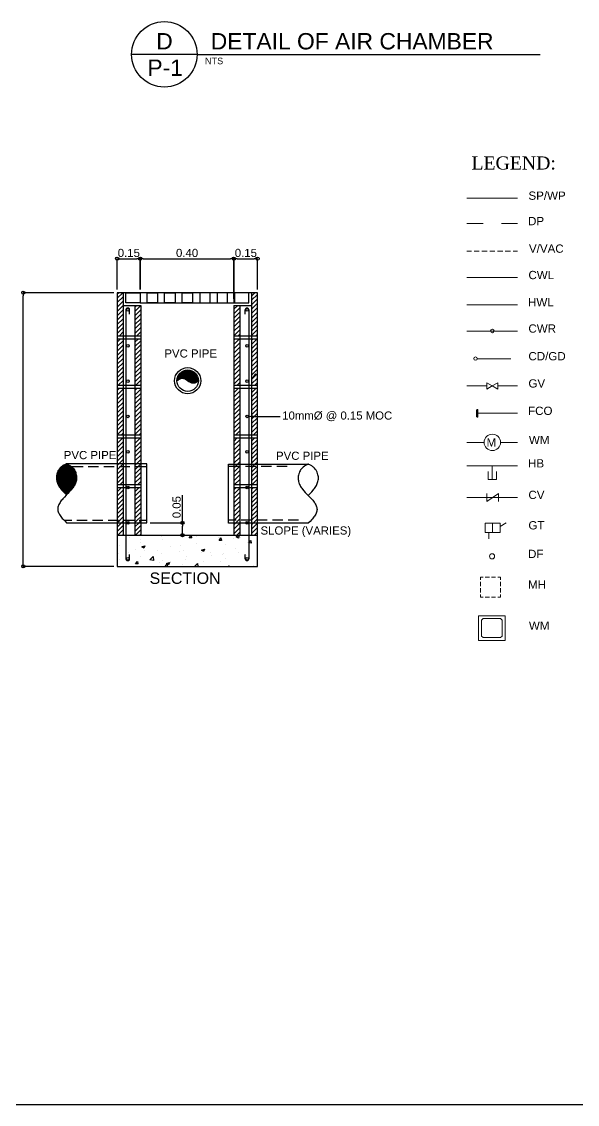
# Model space of a CAD drawing. Header units: millimetres. Extents: x 2391 to 3323, y 1596 to 2537.
# Drawn here: x 3181.7 to 3239.9, y 1595.5 to 1708.9 of the extents above; entities that cross this region are included whole.
import ezdxf

# ---------------------------------------------------------------- set-up
doc = ezdxf.new("R2010")
doc.units = ezdxf.units.MM
doc.linetypes.add('PHANTOM', pattern=[63.5, 31.75, -6.35, 6.35, -6.35, 6.35, -6.35])
for name, color, linetype in [('Concrete slab piping', 201, 'Continuous'), ('Legend', 110, 'Continuous'), ('LETTERS', 150, 'Continuous'), ('OUTLINE', 7, 'Continuous'), ('PIPES', 20, 'Continuous'), ('Plumbing symbols', 30, 'Continuous'), ('REINF. BARS', 7, 'Continuous'), ('TEXT', 130, 'Continuous'), ('VICINITY MAP', 150, 'Continuous')]:
    doc.layers.add(name, color=color, linetype=linetype)
doc.layers.add('HATCHES', color=7, linetype='Continuous', true_color=0xe6ac00)
doc.styles.add('PDF Arial', font='arial.ttf')
doc.styles.add('PDF Swis721 BT', font='swiss.ttf')
doc.styles.add('PDF Times New Roman', font='times.ttf')

msp = doc.modelspace()

# ---------------------------------------------------------------- linework, layer by layer
at = {"color": 11, "true_color": 0xf27172}
msp.add_line((2684.734, 1595.546), (3323.401, 1595.546), dxfattribs=at)
at = {"layer": 'Concrete slab piping', "lineweight": 25}
for points in [[(3206.403, 1651.884), (3206.403, 1680.537), (3191.722, 1680.537), (3191.722, 1651.884)], [(3192.62, 1680.537), (3194.111, 1680.537), (3194.111, 1679.48), (3192.62, 1679.48)], [(3194.849, 1680.537), (3195.935, 1680.537), (3195.935, 1679.48), (3194.849, 1679.48)], [(3196.688, 1680.537), (3197.774, 1680.537), (3197.774, 1679.48), (3196.688, 1679.48)], [(3198.512, 1680.537), (3199.598, 1680.537), (3199.598, 1679.48), (3198.512, 1679.48)], [(3201.437, 1680.537), (3200.366, 1680.537), (3200.366, 1679.48), (3201.437, 1679.48)], [(3203.276, 1680.537), (3202.19, 1680.537), (3202.19, 1679.48), (3203.276, 1679.48)], [(3205.506, 1680.537), (3204.014, 1680.537), (3204.014, 1679.48), (3205.506, 1679.48)]]:
    msp.add_lwpolyline(points, close=True, dxfattribs=at)
for points in [[(3192.344, 1680.537), (3192.344, 1655.141)], [(3205.781, 1680.537), (3205.781, 1655.141)], [(3192.344, 1679.205), (3194.198, 1679.205), (3194.198, 1655.141)], [(3193.575, 1679.205), (3193.575, 1655.141)], [(3194.111, 1679.48), (3204.014, 1679.48)], [(3203.928, 1679.205), (3203.928, 1655.141)], [(3203.928, 1679.205), (3205.781, 1679.205)], [(3204.55, 1679.205), (3204.55, 1655.141)], [(3192.634, 1678.728), (3192.634, 1652.666)], [(3205.491, 1678.728), (3205.491, 1652.666)], [(3191.722, 1676.034), (3194.198, 1676.034)], [(3191.722, 1675.716), (3194.198, 1675.716)], [(3203.928, 1676.034), (3206.403, 1676.034)], [(3203.928, 1675.716), (3206.403, 1675.716)], [(3191.722, 1670.851), (3194.198, 1670.851)], [(3191.722, 1670.533), (3194.198, 1670.533)], [(3203.928, 1670.851), (3206.403, 1670.851)], [(3203.928, 1670.533), (3206.403, 1670.533)], [(3191.722, 1665.653), (3194.198, 1665.653)], [(3203.928, 1665.653), (3206.403, 1665.653)], [(3191.722, 1665.335), (3194.198, 1665.335)], [(3203.928, 1665.335), (3206.403, 1665.335)], [(3191.722, 1660.455), (3194.198, 1660.455)], [(3191.722, 1660.137), (3194.198, 1660.137)], [(3191.722, 1655.141), (3206.403, 1655.141)]]:
    msp.add_lwpolyline(points, dxfattribs=at)
at = {"layer": 'HATCHES', "lineweight": 25}
for points in [[(3191.722, 1680.422), (3191.852, 1680.537)], [(3191.722, 1679.958), (3192.315, 1680.537)], [(3205.781, 1680.19), (3206.128, 1680.537)], [(3205.781, 1679.741), (3206.403, 1680.349)], [(3191.722, 1679.495), (3192.344, 1680.118)], [(3191.722, 1679.032), (3192.344, 1679.654)], [(3191.722, 1678.568), (3192.344, 1679.191)], [(3193.575, 1679.046), (3193.734, 1679.205)], [(3193.575, 1678.583), (3194.183, 1679.205)], [(3203.928, 1678.8), (3204.333, 1679.205)], [(3205.781, 1679.278), (3206.403, 1679.9)], [(3205.781, 1678.814), (3206.403, 1679.437)], [(3191.722, 1678.119), (3192.344, 1678.728)], [(3191.722, 1677.656), (3192.344, 1678.279)], [(3193.575, 1678.119), (3194.198, 1678.742)], [(3193.575, 1677.656), (3194.198, 1678.279)], [(3203.928, 1678.337), (3204.55, 1678.959)], [(3203.928, 1677.888), (3204.55, 1678.51)], [(3203.928, 1677.424), (3204.55, 1678.047)], [(3205.781, 1678.351), (3206.403, 1678.974)], [(3205.781, 1677.888), (3206.403, 1678.51)], [(3205.781, 1677.424), (3206.403, 1678.047)], [(3191.722, 1677.193), (3192.344, 1677.815)], [(3191.722, 1676.729), (3192.344, 1677.352)], [(3191.722, 1676.266), (3192.344, 1676.889)], [(3193.575, 1677.207), (3194.198, 1677.815)], [(3193.575, 1676.744), (3194.198, 1677.367)], [(3193.575, 1676.281), (3194.198, 1676.903)], [(3203.928, 1676.961), (3204.55, 1677.584)], [(3203.928, 1676.498), (3204.55, 1677.12)], [(3205.781, 1676.976), (3206.403, 1677.598)], [(3205.781, 1676.512), (3206.403, 1677.135)], [(3191.722, 1675.354), (3192.084, 1675.716)], [(3191.953, 1676.034), (3192.344, 1676.425)], [(3193.575, 1675.354), (3193.937, 1675.716)], [(3193.792, 1676.034), (3194.198, 1676.44)], [(3203.928, 1676.034), (3204.55, 1676.657)], [(3203.928, 1675.571), (3204.072, 1675.716)], [(3203.928, 1675.122), (3204.536, 1675.716)], [(3204.391, 1676.034), (3204.55, 1676.194)], [(3205.781, 1676.049), (3206.403, 1676.672)], [(3205.781, 1675.586), (3205.911, 1675.716)], [(3205.781, 1675.122), (3206.374, 1675.716)], [(3206.23, 1676.034), (3206.403, 1676.208)], [(3191.722, 1674.891), (3192.344, 1675.513)], [(3191.722, 1674.427), (3192.344, 1675.05)], [(3191.722, 1673.964), (3192.344, 1674.587)], [(3193.575, 1674.891), (3194.198, 1675.513)], [(3193.575, 1674.442), (3194.198, 1675.064)], [(3193.575, 1673.978), (3194.198, 1674.601)], [(3203.928, 1674.659), (3204.55, 1675.282)], [(3203.928, 1674.196), (3204.55, 1674.818)], [(3205.781, 1674.659), (3206.403, 1675.282)], [(3205.781, 1674.21), (3206.403, 1674.833)], [(3191.722, 1673.501), (3192.344, 1674.123)], [(3191.722, 1673.037), (3192.344, 1673.66)], [(3193.575, 1673.515), (3194.198, 1674.138)], [(3193.575, 1673.052), (3194.198, 1673.674)], [(3203.928, 1673.732), (3204.55, 1674.355)], [(3203.928, 1673.269), (3204.55, 1673.892)], [(3203.928, 1672.82), (3204.55, 1673.428)], [(3205.781, 1673.747), (3206.403, 1674.369)], [(3205.781, 1673.283), (3206.403, 1673.906)], [(3205.781, 1672.82), (3206.403, 1673.443)], [(3191.722, 1672.589), (3192.344, 1673.211)], [(3191.722, 1672.125), (3192.344, 1672.748)], [(3191.722, 1671.662), (3192.344, 1672.284)], [(3193.575, 1672.589), (3194.198, 1673.211)], [(3193.575, 1672.125), (3194.198, 1672.748)], [(3193.575, 1671.676), (3194.198, 1672.299)], [(3198.498, 1672.27), (3199.685, 1672.27)], [(3198.657, 1672.357), (3199.511, 1672.357)], [(3203.928, 1672.357), (3204.55, 1672.979)], [(3203.928, 1671.894), (3204.55, 1672.516)], [(3205.781, 1672.357), (3206.403, 1672.979)], [(3205.781, 1671.908), (3206.403, 1672.516)], [(3191.722, 1671.199), (3192.344, 1671.821)], [(3191.838, 1670.851), (3192.344, 1671.358)], [(3193.575, 1671.213), (3194.198, 1671.836)], [(3193.676, 1670.851), (3194.198, 1671.372)], [(3197.962, 1671.401), (3198.093, 1671.401)], [(3197.977, 1671.488), (3198.252, 1671.488)], [(3197.991, 1671.575), (3198.483, 1671.575)], [(3198.02, 1671.662), (3200.149, 1671.662)], [(3198.049, 1671.749), (3200.12, 1671.749)], [(3198.093, 1671.836), (3200.076, 1671.836)], [(3198.136, 1671.922), (3200.033, 1671.922)], [(3198.208, 1672.009), (3199.975, 1672.009)], [(3198.281, 1672.096), (3199.888, 1672.096)], [(3198.368, 1672.183), (3199.801, 1672.183)], [(3198.643, 1671.575), (3200.177, 1671.575)], [(3198.845, 1671.488), (3200.192, 1671.488)], [(3198.976, 1671.401), (3200.206, 1671.401)], [(3199.106, 1671.314), (3200.206, 1671.314)], [(3199.251, 1671.227), (3200.091, 1671.227)], [(3199.439, 1671.141), (3199.931, 1671.141)], [(3203.928, 1671.43), (3204.55, 1672.053)], [(3203.928, 1670.967), (3204.55, 1671.589)], [(3205.781, 1671.445), (3206.403, 1672.067)], [(3205.781, 1670.981), (3206.403, 1671.604)], [(3206.114, 1670.851), (3206.403, 1671.141)], [(3191.722, 1670.286), (3191.968, 1670.533)], [(3191.722, 1669.823), (3192.344, 1670.446)], [(3192.286, 1670.851), (3192.344, 1670.894)], [(3193.575, 1670.286), (3193.821, 1670.533)], [(3193.575, 1669.823), (3194.198, 1670.446)], [(3194.14, 1670.851), (3194.198, 1670.909)], [(3203.928, 1670.504), (3203.956, 1670.533)], [(3203.928, 1670.055), (3204.42, 1670.533)], [(3203.928, 1669.591), (3204.55, 1670.214)], [(3204.275, 1670.851), (3204.55, 1671.126)], [(3205.781, 1670.518), (3205.795, 1670.533)], [(3205.781, 1670.055), (3206.259, 1670.533)], [(3205.781, 1669.591), (3206.403, 1670.214)], [(3191.722, 1669.36), (3192.344, 1669.982)], [(3191.722, 1668.896), (3192.344, 1669.519)], [(3191.722, 1668.433), (3192.344, 1669.056)], [(3193.575, 1669.374), (3194.198, 1669.982)], [(3193.575, 1668.911), (3194.198, 1669.533)], [(3193.575, 1668.448), (3194.198, 1669.07)], [(3203.928, 1669.128), (3204.55, 1669.751)], [(3203.928, 1668.665), (3204.55, 1669.287)], [(3205.781, 1669.143), (3206.403, 1669.751)], [(3205.781, 1668.679), (3206.403, 1669.302)], [(3191.722, 1667.97), (3192.344, 1668.592)], [(3191.722, 1667.521), (3192.344, 1668.129)], [(3193.575, 1667.984), (3194.198, 1668.607)], [(3193.575, 1667.521), (3194.198, 1668.143)], [(3203.928, 1668.201), (3204.55, 1668.824)], [(3203.928, 1667.738), (3204.55, 1668.361)], [(3203.928, 1667.289), (3204.55, 1667.912)], [(3205.781, 1668.216), (3206.403, 1668.838)], [(3205.781, 1667.753), (3206.403, 1668.375)], [(3205.781, 1667.289), (3206.403, 1667.912)], [(3191.722, 1667.058), (3192.344, 1667.68)], [(3191.722, 1666.594), (3192.344, 1667.217)], [(3191.722, 1666.131), (3192.344, 1666.754)], [(3193.575, 1667.058), (3194.198, 1667.68)], [(3193.575, 1666.609), (3194.198, 1667.231)], [(3193.575, 1666.145), (3194.198, 1666.768)], [(3203.928, 1666.826), (3204.55, 1667.448)], [(3203.928, 1666.363), (3204.55, 1666.985)], [(3205.781, 1666.826), (3206.403, 1667.448)], [(3205.781, 1666.377), (3206.403, 1667)], [(3191.722, 1665.668), (3192.344, 1666.29)], [(3192.171, 1665.653), (3192.344, 1665.827)], [(3193.575, 1665.682), (3194.198, 1666.305)], [(3194.009, 1665.653), (3194.198, 1665.841)], [(3203.928, 1665.899), (3204.55, 1666.522)], [(3204.145, 1665.653), (3204.55, 1666.059)], [(3205.781, 1665.914), (3206.403, 1666.536)], [(3205.984, 1665.653), (3206.403, 1666.073)], [(3191.722, 1665.204), (3191.852, 1665.335)], [(3191.722, 1664.755), (3192.315, 1665.335)], [(3191.722, 1664.292), (3192.344, 1664.915)], [(3191.722, 1663.829), (3192.344, 1664.451)], [(3193.575, 1665.219), (3193.691, 1665.335)], [(3193.575, 1664.755), (3194.154, 1665.335)], [(3193.575, 1664.292), (3194.198, 1664.915)], [(3193.575, 1663.843), (3194.198, 1664.466)], [(3203.928, 1664.973), (3204.29, 1665.335)], [(3203.928, 1664.524), (3204.55, 1665.146)], [(3203.928, 1664.06), (3204.55, 1664.683)], [(3205.781, 1664.987), (3206.128, 1665.335)], [(3205.781, 1664.524), (3206.403, 1665.146)], [(3205.781, 1664.06), (3206.403, 1664.683)], [(3191.722, 1663.365), (3192.344, 1663.988)], [(3191.722, 1662.902), (3192.344, 1663.525)], [(3193.575, 1663.38), (3194.198, 1664.003)], [(3193.575, 1662.917), (3194.198, 1663.539)], [(3203.928, 1663.597), (3204.55, 1664.22)], [(3203.928, 1663.134), (3204.55, 1663.756)], [(3203.928, 1662.67), (3204.55, 1663.293)], [(3205.781, 1663.612), (3206.403, 1664.234)], [(3205.781, 1663.148), (3206.403, 1663.771)], [(3205.781, 1662.685), (3206.403, 1663.308)], [(3185.67, 1662.106), (3187.146, 1662.106)], [(3185.756, 1662.193), (3187.074, 1662.193)], [(3185.843, 1662.28), (3186.987, 1662.28)], [(3185.945, 1662.366), (3186.886, 1662.366)], [(3186.061, 1662.453), (3186.756, 1662.453)], [(3186.22, 1662.54), (3186.611, 1662.54)], [(3186.408, 1662.627), (3186.423, 1662.627)], [(3191.722, 1662.439), (3191.896, 1662.627), (3192.344, 1663.061)], [(3191.722, 1661.99), (3192.084, 1662.352), (3192.344, 1662.613)], [(3191.722, 1661.527), (3192.344, 1662.149)], [(3194.198, 1663.076), (3193.749, 1662.627), (3193.575, 1662.453)], [(3194.198, 1662.613), (3193.923, 1662.352), (3193.575, 1661.99)], [(3193.575, 1661.541), (3194.198, 1662.149)], [(3203.928, 1662.222), (3204.072, 1662.352), (3204.304, 1662.584), (3204.55, 1662.83)], [(3203.928, 1661.758), (3204.521, 1662.352), (3204.55, 1662.381)], [(3205.781, 1662.222), (3205.911, 1662.352), (3206.143, 1662.584), (3206.403, 1662.844)], [(3205.781, 1661.758), (3206.374, 1662.352), (3206.403, 1662.381)], [(3185.366, 1661.324), (3187.465, 1661.324)], [(3185.366, 1661.237), (3187.465, 1661.237)], [(3185.366, 1661.15), (3187.465, 1661.15)], [(3185.366, 1661.063), (3187.465, 1661.063)], [(3185.366, 1660.976), (3187.451, 1660.976)], [(3185.38, 1661.411), (3187.451, 1661.411)], [(3185.395, 1661.498), (3187.436, 1661.498)], [(3185.409, 1661.585), (3187.422, 1661.585)], [(3185.438, 1661.671), (3187.393, 1661.671)], [(3185.467, 1661.758), (3187.349, 1661.758)], [(3185.51, 1661.845), (3187.32, 1661.845)], [(3185.554, 1661.932), (3187.277, 1661.932)], [(3185.612, 1662.019), (3187.219, 1662.019)], [(3191.722, 1661.063), (3192.344, 1661.686)], [(3191.722, 1660.6), (3192.344, 1661.223)], [(3193.575, 1661.078), (3194.198, 1661.7)], [(3193.575, 1660.614), (3194.198, 1661.237)], [(3203.928, 1661.295), (3204.55, 1661.918)], [(3203.928, 1660.832), (3204.55, 1661.454)], [(3204.014, 1660.455), (3204.55, 1660.991)], [(3205.781, 1661.309), (3206.403, 1661.918)], [(3205.781, 1660.846), (3206.403, 1661.469)], [(3205.853, 1660.455), (3206.403, 1661.005)], [(3185.38, 1660.89), (3187.436, 1660.89)], [(3185.409, 1660.803), (3187.422, 1660.803)], [(3185.423, 1660.716), (3187.393, 1660.716)], [(3185.452, 1660.629), (3187.364, 1660.629)], [(3185.496, 1660.542), (3187.335, 1660.542)], [(3185.525, 1660.455), (3187.291, 1660.455)], [(3185.568, 1660.368), (3187.248, 1660.368)], [(3185.626, 1660.281), (3187.204, 1660.281)], [(3185.684, 1660.195), (3187.146, 1660.195)], [(3185.742, 1660.108), (3187.089, 1660.108)], [(3185.8, 1660.021), (3187.016, 1660.021)], [(3185.872, 1659.934), (3186.944, 1659.934)], [(3185.959, 1659.847), (3186.871, 1659.847)], [(3191.722, 1659.688), (3192.185, 1660.137)], [(3191.722, 1659.224), (3192.344, 1659.847)], [(3192.04, 1660.455), (3192.344, 1660.759)], [(3193.575, 1659.688), (3194.024, 1660.137)], [(3193.575, 1659.224), (3194.198, 1659.847)], [(3193.879, 1660.455), (3194.198, 1660.774)], [(3203.928, 1659.905), (3204.159, 1660.137)], [(3203.928, 1659.456), (3204.55, 1660.079)], [(3204.478, 1660.455), (3204.55, 1660.528)], [(3205.781, 1659.919), (3205.998, 1660.137)], [(3205.781, 1659.456), (3206.403, 1660.079)], [(3206.317, 1660.455), (3206.403, 1660.542)], [(3186.032, 1659.76), (3186.799, 1659.76)], [(3186.118, 1659.673), (3186.712, 1659.673)], [(3186.191, 1659.586), (3186.625, 1659.586)], [(3186.278, 1659.5), (3186.553, 1659.5)], [(3186.365, 1659.413), (3186.466, 1659.413)], [(3191.722, 1658.761), (3192.344, 1659.384)], [(3191.722, 1658.298), (3192.344, 1658.92)], [(3193.575, 1658.776), (3194.198, 1659.384)], [(3193.575, 1658.312), (3194.198, 1658.935)], [(3203.928, 1658.993), (3204.55, 1659.615)], [(3203.928, 1658.529), (3204.55, 1659.152)], [(3203.928, 1658.066), (3204.55, 1658.689)], [(3205.781, 1658.993), (3206.403, 1659.615)], [(3205.781, 1658.544), (3206.403, 1659.167)], [(3205.781, 1658.081), (3206.403, 1658.703)], [(3191.722, 1657.834), (3192.344, 1658.457)], [(3191.722, 1657.371), (3192.344, 1657.994)], [(3191.722, 1656.922), (3192.344, 1657.545)], [(3193.575, 1657.849), (3194.198, 1658.472)], [(3193.575, 1657.386), (3194.198, 1658.008)], [(3193.575, 1656.922), (3194.198, 1657.545)], [(3203.928, 1657.603), (3204.55, 1658.225)], [(3203.928, 1657.14), (3204.55, 1657.762)], [(3205.781, 1657.617), (3206.403, 1658.24)], [(3205.781, 1657.154), (3206.403, 1657.777)], [(3191.722, 1656.459), (3191.982, 1656.72), (3192.344, 1657.082)], [(3191.722, 1655.996), (3192.171, 1656.43), (3192.344, 1656.618)], [(3193.575, 1656.459), (3193.821, 1656.72), (3194.198, 1657.082)], [(3193.575, 1656.01), (3194.009, 1656.43), (3194.198, 1656.633)], [(3203.928, 1656.691), (3203.956, 1656.72), (3204.55, 1657.313)], [(3203.928, 1656.227), (3204.101, 1656.401), (3204.42, 1656.72), (3204.55, 1656.85)], [(3206.403, 1657.313), (3205.795, 1656.72), (3205.781, 1656.691)], [(3205.781, 1656.227), (3205.94, 1656.401), (3206.259, 1656.72), (3206.403, 1656.85)], [(3205.781, 1655.778), (3206.403, 1656.401)], [(3191.722, 1655.532), (3192.344, 1656.155)], [(3191.794, 1655.141), (3192.344, 1655.692)], [(3193.575, 1655.547), (3194.198, 1656.169)], [(3193.633, 1655.141), (3194.198, 1655.706)], [(3203.928, 1655.764), (3204.55, 1656.387)], [(3203.928, 1655.301), (3204.55, 1655.923)], [(3204.232, 1655.141), (3204.55, 1655.46)], [(3205.781, 1655.315), (3206.403, 1655.938)], [(3206.085, 1655.141), (3206.403, 1655.474)], [(3192.258, 1655.141), (3192.344, 1655.228)], [(3192.981, 1654.953), (3192.981, 1654.953)], [(3194.067, 1655.098), (3194.067, 1655.098)], [(3194.096, 1655.141), (3194.198, 1655.243)], [(3194.125, 1654.649), (3194.125, 1654.649)], [(3194.198, 1654.331), (3194.198, 1654.331)], [(3199.526, 1654.866), (3199.265, 1654.881), (3199.468, 1655.127), (3199.511, 1654.852)], [(3200.004, 1655.055), (3200.004, 1655.055)], [(3200.047, 1654.316), (3200.047, 1654.316)], [(3202.335, 1654.953), (3202.335, 1654.953)], [(3202.581, 1654.852), (3202.639, 1654.591), (3202.378, 1654.606), (3202.581, 1654.866)], [(3202.784, 1654.678), (3202.784, 1654.678)], [(3203.87, 1654.823), (3203.87, 1654.823)], [(3204.651, 1654.852), (3204.651, 1654.852)], [(3205.318, 1654.432), (3205.318, 1654.432)], [(3205.694, 1654.591), (3205.752, 1654.316), (3205.491, 1654.331), (3205.708, 1654.591)], [(3205.52, 1655.04), (3205.52, 1655.04)], [(3191.997, 1654.056), (3191.997, 1654.056)], [(3192.924, 1653.375), (3192.924, 1653.375)], [(3193.59, 1653.621), (3193.59, 1653.621)], [(3194.56, 1653.592), (3194.56, 1653.592)], [(3195.906, 1653.52), (3195.906, 1653.52)], [(3196.398, 1653.216), (3196.398, 1653.216)], [(3197.311, 1653.954), (3197.311, 1653.954)], [(3198.223, 1653.418), (3198.223, 1653.418)], [(3198.397, 1654.099), (3198.397, 1654.099)], [(3198.628, 1653.52), (3198.628, 1653.52)], [(3200.554, 1653.332), (3200.554, 1653.332)], [(3200.829, 1653.795), (3200.829, 1653.795)], [(3201.539, 1653.361), (3201.539, 1653.361)], [(3202.726, 1653.114), (3202.726, 1653.114)], [(3202.871, 1653.23), (3202.871, 1653.23)], [(3203.088, 1654.128), (3203.088, 1654.128)], [(3204.072, 1653.795), (3204.072, 1653.795)], [(3204.376, 1653.332), (3204.376, 1653.332)], [(3205.187, 1653.129), (3205.187, 1653.129)], [(3191.953, 1652.608), (3191.953, 1652.608)], [(3193.416, 1651.884), (3193.416, 1651.884)], [(3193.937, 1652.057), (3193.937, 1652.057)], [(3194.14, 1652.883), (3194.14, 1652.883)], [(3195.472, 1652.912), (3195.53, 1652.492), (3195.139, 1652.55), (3195.486, 1652.912)], [(3196.167, 1652.246), (3196.167, 1652.246)], [(3196.471, 1652.492), (3196.471, 1652.492)], [(3196.804, 1651.884), (3196.746, 1651.884), (3196.963, 1652.13)], [(3197.007, 1651.884), (3196.949, 1652.13)], [(3197.253, 1652.39), (3197.253, 1652.39)], [(3198.585, 1652.072), (3198.585, 1652.072)], [(3198.903, 1652.608), (3198.903, 1652.608)], [(3199.005, 1652.926), (3199.005, 1652.926)], [(3199.816, 1651.884), (3200.12, 1652.188), (3200.149, 1651.884)], [(3200.047, 1651.985), (3200.047, 1651.985)], [(3200.771, 1652.347), (3200.771, 1652.347)], [(3201.64, 1652.97), (3201.64, 1652.97)], [(3202.581, 1652.419), (3202.581, 1652.419)], [(3203.03, 1652.68), (3203.03, 1652.68)], [(3203.276, 1651.884), (3203.435, 1651.942), (3203.406, 1651.884)], [(3205.115, 1652.854), (3205.115, 1652.854)], [(3205.26, 1652.984), (3205.26, 1652.984)], [(3205.969, 1651.971), (3205.969, 1651.971)]]:
    msp.add_lwpolyline(points, dxfattribs=at)
for points in [[(3204.492, 1655.098), (3204.405, 1654.837), (3204.188, 1654.982)], [(3194.603, 1654.041), (3194.516, 1653.78), (3194.299, 1653.925)], [(3200.844, 1653.694), (3200.757, 1653.433), (3200.539, 1653.578)], [(3193.836, 1652.405), (3193.894, 1652.13), (3193.633, 1652.159)], [(3197.195, 1652.289), (3197.108, 1652.028), (3196.891, 1652.173)]]:
    msp.add_lwpolyline(points, close=True, dxfattribs=at)
at = {"layer": 'LETTERS', "lineweight": 25}
for points in [[(3200.067, 1705.489), (3193.233, 1705.489)], [(3200.067, 1705.489), (3235.989, 1705.489)]]:
    msp.add_lwpolyline(points, dxfattribs=at)
msp.add_circle((3196.657, 1705.496), 3.424, dxfattribs=at)
at = {"layer": 'OUTLINE', "lineweight": 25}
for points in [[(3203.928, 1660.455), (3206.403, 1660.455)], [(3203.928, 1660.137), (3206.403, 1660.137)]]:
    msp.add_lwpolyline(points, dxfattribs=at)
at = {"layer": 'PIPES', "lineweight": 25}
for points in [[(3197.962, 1671.314), (3198.107, 1671.401), (3198.179, 1671.445), (3198.252, 1671.488), (3198.324, 1671.517), (3198.397, 1671.546), (3198.469, 1671.575), (3198.541, 1671.575), (3198.599, 1671.575), (3198.672, 1671.561), (3198.744, 1671.546), (3198.802, 1671.503), (3198.874, 1671.474), (3198.932, 1671.416), (3199.077, 1671.329), (3199.222, 1671.242), (3199.294, 1671.199), (3199.367, 1671.17), (3199.439, 1671.141), (3199.511, 1671.112), (3199.584, 1671.097), (3199.671, 1671.083), (3199.743, 1671.083), (3199.816, 1671.097), (3199.888, 1671.112), (3199.946, 1671.141), (3200.018, 1671.184), (3200.076, 1671.227), (3200.206, 1671.314)], [(3205.984, 1667.579), (3207.909, 1667.579), (3208.763, 1667.579)], [(3186.423, 1662.627), (3186.408, 1662.627), (3186.423, 1662.627), (3186.451, 1662.613), (3186.48, 1662.598), (3186.553, 1662.555), (3186.625, 1662.526), (3186.698, 1662.482), (3186.828, 1662.41), (3186.929, 1662.323), (3187.031, 1662.222), (3187.132, 1662.135), (3187.204, 1662.033), (3187.277, 1661.918), (3187.335, 1661.816), (3187.378, 1661.7), (3187.407, 1661.585), (3187.436, 1661.483), (3187.451, 1661.367), (3187.465, 1661.252), (3187.465, 1661.136), (3187.465, 1661.02), (3187.451, 1660.904), (3187.422, 1660.803), (3187.393, 1660.687), (3187.349, 1660.585), (3187.32, 1660.484), (3187.262, 1660.383), (3187.204, 1660.296), (3187.146, 1660.195), (3187.089, 1660.108), (3187.016, 1660.021), (3186.871, 1659.847), (3186.712, 1659.673), (3186.553, 1659.5), (3186.379, 1659.326), (3186.205, 1659.138), (3186.032, 1658.949), (3185.959, 1658.863), (3185.872, 1658.761), (3185.8, 1658.66), (3185.742, 1658.573), (3185.67, 1658.472), (3185.626, 1658.37), (3185.583, 1658.269), (3185.539, 1658.168), (3185.51, 1658.081), (3185.496, 1657.979), (3185.496, 1657.878), (3185.496, 1657.777), (3185.525, 1657.69), (3185.554, 1657.588), (3185.583, 1657.487), (3185.641, 1657.4), (3185.684, 1657.299), (3185.756, 1657.197), (3185.814, 1657.111), (3185.901, 1657.009), (3185.974, 1656.908), (3186.061, 1656.821), (3186.234, 1656.633), (3186.408, 1656.43), (3194.835, 1656.43), (3194.835, 1662.627), (3186.408, 1662.627), (3186.394, 1662.627), (3186.379, 1662.613), (3186.336, 1662.598), (3186.263, 1662.555), (3186.191, 1662.526), (3186.118, 1662.482), (3186.046, 1662.439), (3185.988, 1662.395), (3185.93, 1662.352), (3185.872, 1662.294), (3185.771, 1662.207), (3185.67, 1662.106), (3185.597, 1661.99), (3185.525, 1661.874), (3185.481, 1661.758), (3185.423, 1661.642), (3185.395, 1661.527), (3185.38, 1661.411), (3185.366, 1661.295), (3185.366, 1661.165), (3185.366, 1661.049), (3185.38, 1660.933), (3185.395, 1660.817), (3185.438, 1660.701), (3185.467, 1660.585), (3185.51, 1660.484), (3185.568, 1660.383), (3185.626, 1660.281), (3185.684, 1660.18), (3185.742, 1660.093), (3185.814, 1659.992), (3185.901, 1659.905), (3186.061, 1659.731), (3186.234, 1659.543), (3186.408, 1659.355)], [(3186.9, 1662.352), (3188.16, 1662.352)], [(3188.696, 1662.352), (3189.782, 1662.352)], [(3190.332, 1662.352), (3191.418, 1662.352)], [(3191.953, 1662.352), (3193.039, 1662.352)], [(3193.59, 1662.352), (3194.835, 1662.352)], [(3211.717, 1659.311), (3211.905, 1659.5), (3212.079, 1659.688), (3212.238, 1659.862), (3212.311, 1659.948), (3212.383, 1660.05), (3212.456, 1660.137), (3212.514, 1660.238), (3212.571, 1660.339), (3212.615, 1660.441), (3212.658, 1660.542), (3212.702, 1660.658), (3212.731, 1660.774), (3212.76, 1660.89), (3212.774, 1661.005), (3212.774, 1661.121), (3212.774, 1661.252), (3212.76, 1661.367), (3212.731, 1661.483), (3212.702, 1661.599), (3212.658, 1661.729), (3212.6, 1661.831), (3212.542, 1661.947), (3212.456, 1662.062), (3212.369, 1662.164), (3212.267, 1662.265), (3212.209, 1662.308), (3212.152, 1662.352), (3212.079, 1662.395), (3212.021, 1662.439), (3211.949, 1662.482), (3211.876, 1662.511), (3211.79, 1662.555), (3211.761, 1662.569), (3211.732, 1662.584), (3211.717, 1662.584), (3211.703, 1662.584), (3211.688, 1662.569), (3211.645, 1662.555), (3211.572, 1662.526), (3211.5, 1662.482), (3211.442, 1662.439), (3211.312, 1662.366), (3211.196, 1662.28), (3211.095, 1662.178), (3211.008, 1662.091), (3210.921, 1661.99), (3210.863, 1661.874), (3210.805, 1661.773), (3210.762, 1661.657), (3210.718, 1661.556), (3210.689, 1661.44), (3210.675, 1661.324), (3210.66, 1661.208), (3210.66, 1661.092), (3210.675, 1660.976), (3210.689, 1660.861), (3210.704, 1660.759), (3210.747, 1660.643), (3210.776, 1660.542), (3210.819, 1660.441), (3210.863, 1660.339), (3210.921, 1660.252), (3210.979, 1660.151), (3211.037, 1660.064), (3211.109, 1659.977), (3211.254, 1659.804), (3211.413, 1659.63), (3211.587, 1659.456), (3211.746, 1659.282), (3211.934, 1659.094), (3212.094, 1658.906), (3212.181, 1658.819), (3212.253, 1658.718), (3212.325, 1658.616), (3212.398, 1658.529), (3212.456, 1658.428), (3212.514, 1658.327), (3212.557, 1658.225), (3212.586, 1658.124), (3212.615, 1658.037), (3212.629, 1657.936), (3212.644, 1657.834), (3212.629, 1657.733), (3212.615, 1657.646), (3212.586, 1657.545), (3212.542, 1657.444), (3212.499, 1657.357), (3212.441, 1657.255), (3212.383, 1657.154), (3212.311, 1657.067), (3212.238, 1656.966), (3212.152, 1656.864), (3212.079, 1656.778), (3211.905, 1656.589), (3211.717, 1656.401), (3203.377, 1656.401), (3203.377, 1662.584), (3211.717, 1662.584)], [(3204.623, 1662.352), (3203.377, 1662.352)], [(3206.244, 1662.352), (3205.158, 1662.352)], [(3207.88, 1662.352), (3206.794, 1662.352)], [(3209.502, 1662.352), (3208.416, 1662.352)], [(3195.182, 1656.43), (3198.541, 1656.43), (3198.541, 1659.34)], [(3186.147, 1656.72), (3186.973, 1656.72)], [(3187.508, 1656.72), (3188.594, 1656.72)], [(3189.145, 1656.72), (3190.23, 1656.72)], [(3190.766, 1656.72), (3191.852, 1656.72)], [(3192.402, 1656.72), (3193.488, 1656.72)], [(3194.024, 1656.72), (3194.835, 1656.72)], [(3198.541, 1656.43), (3198.541, 1656.097)], [(3204.174, 1656.72), (3203.377, 1656.72)], [(3205.795, 1656.72), (3204.709, 1656.72)], [(3207.431, 1656.72), (3206.346, 1656.72)], [(3209.053, 1656.72), (3207.967, 1656.72)], [(3210.689, 1656.72), (3209.603, 1656.72)], [(3198.541, 1655.489), (3198.541, 1656.097)], [(3198.541, 1655.141), (3198.541, 1655.489)], [(3195.182, 1655.141), (3198.541, 1655.141)], [(3196.225, 1655.141), (3196.398, 1655.127), (3196.398, 1655.141)], [(3196.456, 1654.664), (3196.456, 1654.664)], [(3196.659, 1655.084), (3196.659, 1655.084)], [(3197.687, 1655.141), (3197.687, 1655.141)], [(3198.686, 1654.968), (3198.686, 1654.968)]]:
    msp.add_lwpolyline(points, dxfattribs=at)
for centre, radius in [((3199.099, 1671.322), 1.368), ((3199.099, 1671.322), 1.122), ((3198.549, 1656.437), 0.167), ((3198.549, 1655.149), 0.167)]:
    msp.add_circle(centre, radius, dxfattribs=at)
at = {"layer": 'PIPES', "transparency": 33554559}
for points in [[(3206.331, 1671.966), (3205.781, 1671.546), (3206.172, 1672.125)], [(3205.984, 1667.463), (3205.303, 1667.579), (3205.984, 1667.695)]]:
    msp.add_solid(points, dxfattribs=at)
at = {"layer": 'Plumbing symbols', "lineweight": 13}
for p, q in [((3228.331, 1690.425), (3233.63, 1690.425)), ((3228.331, 1687.776), (3230.025, 1687.776)), ((3231.936, 1687.776), (3233.63, 1687.776)), ((3228.331, 1684.88), (3228.809, 1684.88)), ((3229.084, 1684.88), (3229.62, 1684.88)), ((3229.895, 1684.88), (3230.431, 1684.88)), ((3230.706, 1684.88), (3231.256, 1684.88)), ((3231.516, 1684.88), (3232.067, 1684.88)), ((3232.342, 1684.88), (3232.878, 1684.88)), ((3228.331, 1682.114), (3233.63, 1682.114)), ((3228.331, 1679.262), (3233.63, 1679.262)), ((3228.331, 1676.526), (3233.63, 1676.526)), ((3229.403, 1673.63), (3232.935, 1673.63)), ((3228.331, 1670.777), (3230.402, 1670.777)), ((3230.981, 1670.777), (3230.402, 1671.11)), ((3230.402, 1671.11), (3230.402, 1670.444)), ((3230.402, 1670.444), (3230.981, 1670.777)), ((3231.56, 1671.11), (3230.981, 1670.777)), ((3230.981, 1670.777), (3231.56, 1670.444)), ((3231.56, 1670.444), (3231.56, 1671.11)), ((3231.56, 1670.777), (3233.63, 1670.777)), ((3229.33, 1668.258), (3229.403, 1668.258)), ((3229.33, 1667.549), (3229.33, 1668.258)), ((3229.475, 1668.316), (3229.403, 1668.316)), ((3229.403, 1668.316), (3229.403, 1667.505)), ((3229.403, 1668.258), (3229.403, 1667.549)), ((3229.475, 1667.505), (3229.475, 1668.316)), ((3229.475, 1667.911), (3233.63, 1667.911)), ((3229.403, 1667.549), (3229.33, 1667.549)), ((3229.403, 1667.505), (3229.475, 1667.505)), ((3228.331, 1664.856), (3230.127, 1664.856)), ((3231.835, 1664.856), (3233.63, 1664.856)), ((3228.331, 1662.394), (3233.63, 1662.394)), ((3230.981, 1662.394), (3230.981, 1660.99)), ((3230.532, 1660.99), (3230.532, 1661.815)), ((3231.43, 1660.99), (3230.532, 1660.99)), ((3231.43, 1661.815), (3231.43, 1660.99)), ((3228.331, 1659.107), (3233.63, 1659.107)), ((3231.632, 1659.513), (3230.402, 1658.688)), ((3230.402, 1659.107), (3230.402, 1659.513)), ((3230.402, 1658.688), (3230.402, 1659.107)), ((3231.632, 1659.107), (3231.632, 1659.513)), ((3231.632, 1658.688), (3231.632, 1659.107)), ((3230.228, 1656.4), (3231.01, 1656.4)), ((3230.228, 1655.444), (3230.228, 1656.4)), ((3231.792, 1656.4), (3231.01, 1656.4)), ((3231.01, 1656.4), (3231.01, 1655.444)), ((3231.01, 1656.4), (3231.01, 1655.444)), ((3231.792, 1656.038), (3232.429, 1656.429)), ((3231.792, 1655.444), (3231.792, 1656.4)), ((3231.01, 1655.444), (3230.228, 1655.444)), ((3230.619, 1655.444), (3230.619, 1654.778)), ((3231.01, 1655.444), (3231.792, 1655.444)), ((3229.75, 1650.464), (3229.75, 1650.753)), ((3229.75, 1650.753), (3230.025, 1650.753)), ((3230.242, 1650.753), (3230.677, 1650.753)), ((3230.894, 1650.753), (3231.328, 1650.753)), ((3231.545, 1650.753), (3231.835, 1650.753)), ((3231.835, 1650.753), (3231.835, 1650.464)), ((3229.75, 1649.812), (3229.75, 1650.246)), ((3229.75, 1649.16), (3229.75, 1649.595)), ((3231.835, 1650.246), (3231.835, 1649.812)), ((3231.835, 1649.595), (3231.835, 1649.16)), ((3229.75, 1648.668), (3229.75, 1648.943)), ((3230.025, 1648.668), (3229.75, 1648.668)), ((3230.677, 1648.668), (3230.242, 1648.668)), ((3231.328, 1648.668), (3230.894, 1648.668)), ((3231.835, 1648.668), (3231.545, 1648.668)), ((3231.835, 1648.943), (3231.835, 1648.668)), ((3229.533, 1646.699), (3232.327, 1646.699)), ((3229.533, 1644.122), (3229.533, 1646.699)), ((3229.837, 1646.236), (3230.011, 1646.409)), ((3229.837, 1644.585), (3229.837, 1646.236)), ((3230.011, 1646.409), (3231.85, 1646.409)), ((3231.85, 1646.409), (3232.023, 1646.236)), ((3232.023, 1646.236), (3232.023, 1644.585)), ((3232.327, 1646.699), (3232.327, 1644.122)), ((3232.327, 1644.122), (3229.533, 1644.122)), ((3230.011, 1644.426), (3229.837, 1644.585)), ((3231.85, 1644.426), (3230.011, 1644.426)), ((3232.023, 1644.585), (3231.85, 1644.426))]:
    msp.add_line(p, q, dxfattribs=at)
for centre, radius in [((3230.988, 1676.533), 0.181), ((3229.222, 1673.637), 0.181), ((3230.988, 1664.863), 0.861), ((3230.959, 1652.932), 0.268)]:
    msp.add_circle(centre, radius, dxfattribs=at)
at = {"layer": 'REINF. BARS', "lineweight": 25}
for points in [[(3193.025, 1678.279), (3193.025, 1678.728)], [(3205.1, 1678.279), (3205.1, 1678.728)], [(3193.025, 1652.666), (3193.025, 1653.129)], [(3205.1, 1652.666), (3205.1, 1653.129)]]:
    msp.add_lwpolyline(points, dxfattribs=at)
for centre, start, end in [((3192.829, 1678.735), 359.99888, 180.00112), ((3205.31, 1678.735), 359.99888, 180.00112), ((3192.829, 1652.673), 179.99953, 0.00047), ((3205.31, 1652.673), 179.99953, 0.00047)]:
    msp.add_arc(centre, 0.195, start, end, dxfattribs=at)
at = {"layer": 'TEXT', "lineweight": 13}
msp.add_line((3233.153, 1684.88), (3233.63, 1684.88), dxfattribs=at)
at = {"layer": 'TEXT', "lineweight": 25}
for points in [[(3191.722, 1680.885), (3191.722, 1684.099)], [(3191.722, 1684.099), (3192.069, 1684.099)], [(3192.069, 1684.099), (3193.763, 1684.099)], [(3194.458, 1684.099), (3194.111, 1684.099), (3193.763, 1684.099)], [(3194.458, 1684.099), (3203.595, 1684.099)], [(3204.275, 1684.099), (3203.928, 1684.099), (3203.595, 1684.099)], [(3203.928, 1679.886), (3203.928, 1684.099), (3203.928, 1679.538)], [(3204.275, 1684.099), (3206.056, 1684.099)], [(3206.403, 1684.099), (3206.056, 1684.099)], [(3206.403, 1680.885), (3206.403, 1684.099)], [(3191.374, 1680.537), (3181.891, 1680.537)], [(3181.891, 1680.537), (3181.891, 1680.204)], [(3181.891, 1652.231), (3181.891, 1680.204)], [(3191.838, 1653.245), (3191.838, 1653.245)], [(3181.891, 1651.884), (3181.891, 1652.231)], [(3191.374, 1651.884), (3181.891, 1651.884)]]:
    msp.add_lwpolyline(points, dxfattribs=at)
msp.add_lwpolyline([(3194.111, 1684.099), (3194.111, 1680.885)], close=True, dxfattribs=at)
for centre in [(3191.729, 1684.106), (3194.118, 1684.106), (3194.118, 1684.106), (3203.935, 1684.106), (3203.935, 1684.106), (3206.411, 1684.106), (3181.898, 1680.545), (3181.898, 1651.891)]:
    msp.add_circle(centre, 0.167, dxfattribs=at)
at = {"layer": 'VICINITY MAP', "lineweight": 25}
for centre in [(3192.829, 1678.735), (3205.31, 1678.735), (3192.829, 1674.97), (3205.31, 1674.97), (3192.829, 1671.278), (3205.31, 1671.278), (3192.829, 1667.586), (3205.31, 1667.586), (3192.829, 1663.865), (3205.31, 1663.865), (3192.829, 1660.144), (3205.31, 1660.144), (3192.829, 1656.437), (3205.31, 1656.437), (3192.829, 1652.673), (3205.31, 1652.673)]:
    msp.add_circle(centre, 0.138, dxfattribs=at)

# ---------------------------------------------------------------- texts
at = {"layer": 'Legend'}
for s, height, style, p in [('LEGEND:', 1.368, 'PDF Times New Roman', (3228.797, 1693.437)), ('SP/WP', 0.8666, 'PDF Swis721 BT', (3234.765, 1690.266)), ('DP', 0.8666, 'PDF Swis721 BT', (3234.725, 1687.602)), ('V/VAC', 0.8666, 'PDF Swis721 BT', (3234.818, 1684.721)), ('CWL', 0.8666, 'PDF Swis721 BT', (3234.762, 1681.955)), ('HWL', 0.8666, 'PDF Swis721 BT', (3234.725, 1679.103)), ('CWR', 0.8666, 'PDF Swis721 BT', (3234.762, 1676.352)), ('CD/GD', 0.8666, 'PDF Swis721 BT', (3234.762, 1673.456)), ('GV', 0.8666, 'PDF Swis721 BT', (3234.762, 1670.604)), ('FCO', 0.8666, 'PDF Swis721 BT', (3234.725, 1667.737)), ('WM', 0.8666, 'PDF Swis721 BT', (3234.812, 1664.682)), ('HB', 0.8666, 'PDF Swis721 BT', (3234.725, 1662.235)), ('CV', 0.8666, 'PDF Swis721 BT', (3234.762, 1658.934)), ('GT', 0.8666, 'PDF Swis721 BT', (3234.762, 1655.748)), ('DF', 0.8666, 'PDF Swis721 BT', (3234.725, 1652.751)), ('MH', 0.8666, 'PDF Swis721 BT', (3234.725, 1649.537)), ('WM', 0.8666, 'PDF Swis721 BT', (3234.812, 1645.237))]:
    msp.add_text(s, height=height, dxfattribs=dict(at, style=style)).set_placement(p)
at = {"layer": 'PIPES', "insert": (3198.377, 1656.922), "char_height": 0.855, "attachment_point": 7, "rotation": 90, "style": 'PDF Swis721 BT'}
msp.add_mtext('0.05', dxfattribs=at)
at = {"layer": 'Plumbing symbols', "style": 'PDF Swis721 BT'}
msp.add_text('M', height=0.867, dxfattribs=at).set_placement((3230.381, 1664.421))
at = {"layer": 'TEXT', "attachment_point": 7}
for s, insert, char_height, style in [('D      DETAIL OF AIR CHAMBER', (3195.81, 1705.991), 1.70996, 'PDF Swis721 BT'), ('P-1', (3194.884, 1703.245), 1.71, 'PDF Swis721 BT'), ('0.15', (3191.78, 1684.264), 0.855, 'PDF Swis721 BT'), ('0.40', (3197.875, 1684.264), 0.855, 'PDF Swis721 BT'), ('0.15', (3204.029, 1684.264), 0.855, 'PDF Swis721 BT'), ('PVC PIPE', (3196.659, 1673.737), 0.855, 'PDF Swis721 BT'), ('10mmØ @ 0.15 MOC', (3208.995, 1667.08), 0.85099, 'PDF Arial'), ('PVC PIPE', (3186.133, 1663.095), 0.855, 'PDF Swis721 BT'), ('PVC PIPE', (3208.344, 1663.023), 0.855, 'PDF Swis721 BT'), ('SLOPE (VARIES)', (3206.722, 1654.953), 0.85498, 'PDF Swis721 BT'), ('SECTION', (3195.11, 1650.026), 1.1973, 'PDF Swis721 BT')]:
    msp.add_mtext(s, dxfattribs=dict(at, insert=insert, char_height=char_height, style=style))
at = {"layer": 'TEXT', "linetype": 'PHANTOM', "insert": (3200.907, 1704.457), "char_height": 0.684, "attachment_point": 7, "style": 'PDF Swis721 BT'}
msp.add_mtext('NTS', dxfattribs=at)

doc.saveas('drawing.dxf')
